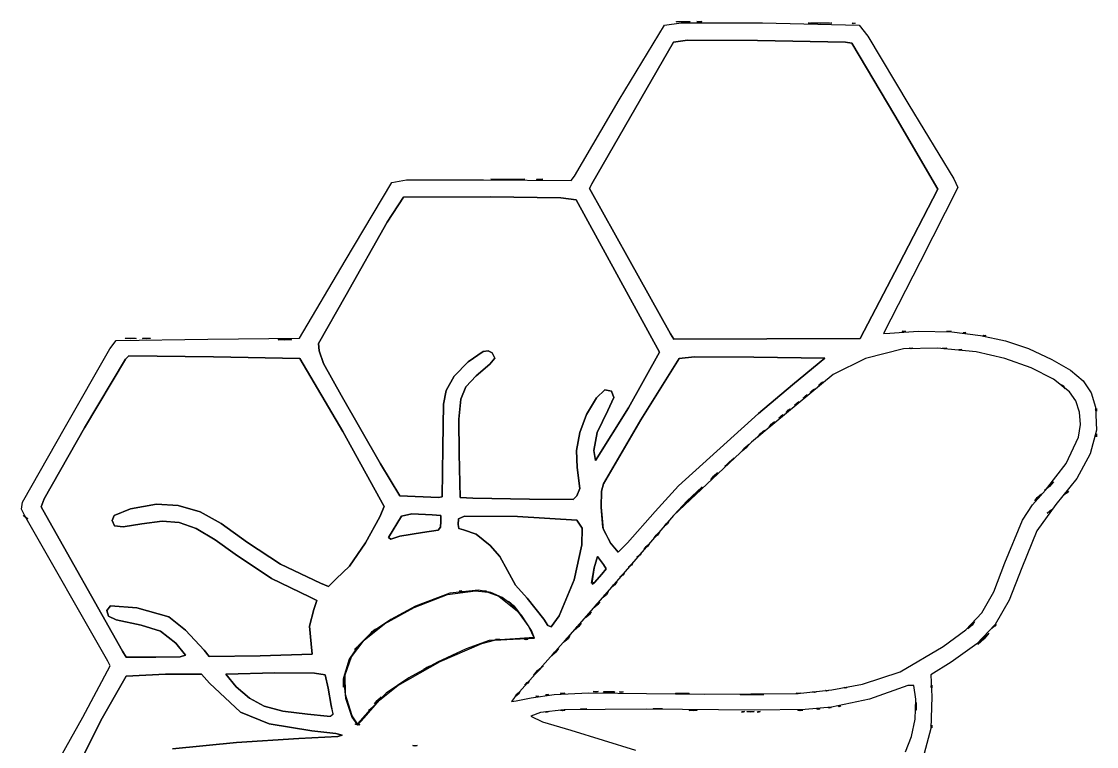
# Model space of a CAD drawing. Extents: x -1 to 144, y 109 to 298.
# Drawn here: x 79.9 to 144.1, y 152.2 to 195.5 of the extents above; entities that cross this region are included whole.
import ezdxf

# ---------------------------------------------------------------- set-up
doc = ezdxf.new("R2010")
doc.units = 0

msp = doc.modelspace()

# ---------------------------------------------------------------- linework, layer by layer
at = {"layer": 'Layer_1'}
for p, q in [((115.606414, 190.825954), (118.319361, 195.295198)), ((118.319361, 195.295198), (119.30791, 195.431464)), ((119.001664, 195.488899), (119.06374, 195.511537)), ((119.421499, 195.479207), (119.001664, 195.488899)), ((119.06374, 195.511537), (119.826759, 195.511067)), ((119.30791, 195.431464), (124.169154, 195.425278)), ((119.855287, 195.488372), (119.421499, 195.479207)), ((119.826759, 195.511067), (119.855287, 195.488372)), ((120.248099, 195.506779), (120.544828, 195.506779)), ((120.396458, 195.468009), (120.248099, 195.506779)), ((120.544828, 195.506779), (120.396458, 195.468009)), ((124.169154, 195.425278), (129.937066, 195.284248)), ((126.898574, 195.415753), (127.03046, 195.427247)), ((126.962509, 195.406319), (126.898574, 195.415753)), ((127.602729, 195.397587), (126.962509, 195.406319)), ((127.03046, 195.427247), (128.174989, 195.427247)), ((128.242937, 195.406301), (127.602729, 195.397587)), ((128.174989, 195.427247), (128.306876, 195.415732)), ((128.306876, 195.415732), (128.242937, 195.406301)), ((129.536757, 195.422247), (129.699257, 195.415247)), ((129.536787, 195.421947), (129.536757, 195.422247)), ((129.587987, 195.370747), (129.536787, 195.421947)), ((129.699257, 195.415247), (129.587987, 195.370747)), ((129.937066, 195.284248), (130.452198, 194.625611)), ((130.452198, 194.625611), (132.901833, 190.531484)), ((113.970874, 185.8097), (118.85051, 194.285209)), ((118.85051, 194.284879), (113.970874, 185.80937)), ((118.85051, 194.285209), (119.677699, 194.405547)), ((119.677699, 194.405217), (118.85051, 194.284879)), ((119.677699, 194.405547), (123.866354, 194.379109)), ((123.866354, 194.378779), (119.677699, 194.405217)), ((123.866354, 194.379109), (129.123757, 194.270609)), ((129.123757, 194.270279), (123.866354, 194.378779)), ((129.123757, 194.270609), (129.500257, 194.21871)), ((129.500257, 194.218379), (129.123757, 194.270279)), ((129.500257, 194.21871), (132.069844, 189.902565)), ((132.069844, 189.902235), (129.500257, 194.218379)), ((112.941969, 186.270099), (115.606414, 190.825954)), ((132.901833, 190.531484), (135.586039, 186.11074)), ((132.069844, 189.902565), (134.63565, 185.49436)), ((134.63565, 185.49403), (132.069844, 189.902235)), ((112.736132, 186.02023), (112.941969, 186.270099)), ((99.244182, 181.213156), (102.033801, 185.9066)), ((102.033801, 185.9066), (102.915693, 186.054134)), ((102.915693, 186.054134), (107.501876, 186.05043)), ((107.501876, 186.05043), (112.736132, 186.02023)), ((107.934108, 186.091089), (108.124614, 186.10183)), ((108.026455, 186.08228), (107.934108, 186.091089)), ((108.951215, 186.07413), (108.026455, 186.08228)), ((108.124614, 186.10183), (109.777816, 186.10183)), ((109.875974, 186.08228), (108.951215, 186.07413)), ((109.777816, 186.10183), (109.968321, 186.091089)), ((109.968321, 186.091089), (109.875974, 186.08228)), ((110.675578, 186.0709), (110.711379, 186.09746)), ((110.858755, 186.05886), (110.675578, 186.0709)), ((110.711379, 186.09776), (111.050498, 186.09576)), ((110.711379, 186.09746), (110.711379, 186.09776)), ((111.050498, 186.09576), (110.858755, 186.05886)), ((113.841459, 185.53882), (113.970874, 185.8097)), ((113.970874, 185.80937), (113.841459, 185.53849)), ((116.159434, 181.358776), (113.841459, 185.53882)), ((113.841459, 185.53849), (116.159434, 181.358446)), ((135.822509, 185.60206), (133.584942, 181.163336)), ((135.586039, 186.11074), (135.822509, 185.60206)), ((101.751589, 183.525333), (102.719042, 185.020161)), ((102.719053, 185.020141), (101.751599, 183.525313)), ((102.719042, 185.020161), (107.911281, 185.040261)), ((107.911291, 185.040241), (102.719053, 185.020141)), ((107.911281, 185.040261), (112.115131, 184.980169)), ((112.115141, 184.980141), (107.911291, 185.040241)), ((112.115131, 184.980169), (113.048526, 184.859521)), ((113.048536, 184.859501), (112.115141, 184.980141)), ((134.63565, 185.49436), (132.312423, 180.993756)), ((132.312423, 180.993426), (134.63565, 185.49403)), ((113.048526, 184.859521), (118.022621, 175.772853)), ((118.022631, 175.772833), (113.048536, 184.859501)), ((99.305021, 179.190548), (101.751589, 183.525333)), ((101.751599, 183.525313), (99.305031, 179.190528)), ((96.524912, 176.600582), (99.244182, 181.213156)), ((118.67537, 176.860201), (116.159434, 181.358776)), ((116.159434, 181.358446), (118.67537, 176.859871)), ((133.584942, 181.163336), (131.382684, 176.871821)), ((132.312423, 180.993756), (129.992986, 176.585222)), ((129.992986, 176.584942), (132.312423, 180.993426)), ((97.654744, 176.285502), (99.305021, 179.190548)), ((99.305031, 179.190528), (97.654754, 176.285482)), ((85.565877, 176.465482), (91.051303, 176.533382)), ((86.103485, 176.580169), (86.122417, 176.604062)), ((86.442231, 176.570662), (86.103485, 176.580169)), ((86.122417, 176.604072), (86.715874, 176.604762)), ((86.767415, 176.580999), (86.442231, 176.570662)), ((86.715874, 176.604762), (86.767415, 176.580999)), ((87.144257, 176.578149), (87.185218, 176.603522)), ((87.374807, 176.566922), (87.144257, 176.578149)), ((87.185218, 176.603522), (87.185218, 176.603322)), ((87.185218, 176.603322), (87.609117, 176.602322)), ((87.618481, 176.576822), (87.374807, 176.566922)), ((87.609117, 176.602322), (87.618481, 176.576822)), ((91.051303, 176.533382), (96.524912, 176.600582)), ((95.237717, 176.497297), (95.280505, 176.520172)), ((95.280505, 176.520172), (96.001131, 176.520172)), ((96.001131, 176.520172), (96.043918, 176.497297)), ((118.87332, 176.541622), (118.67537, 176.860201)), ((118.67537, 176.859871), (118.87332, 176.541342)), ((124.433153, 176.563422), (118.87332, 176.541622)), ((118.87332, 176.541342), (124.433153, 176.563142)), ((129.992986, 176.585222), (124.433153, 176.563422)), ((124.433153, 176.563142), (129.992986, 176.584942)), ((131.382684, 176.871821), (131.776294, 176.891721)), ((131.776294, 176.891721), (133.465344, 177.024255)), ((132.498753, 177.022961), (132.710693, 177.022961)), ((132.604723, 176.980161), (132.498753, 177.022961)), ((132.710693, 177.022961), (132.604723, 176.980161)), ((133.465344, 177.024255), (135.471299, 176.974921)), ((135.275279, 176.983861), (135.17092, 177.026061)), ((135.17092, 177.026061), (135.17092, 177.025961)), ((135.17092, 177.025961), (135.425259, 177.022961)), ((135.425259, 177.022961), (135.275279, 176.983861)), ((135.471299, 176.974921), (137.190379, 176.765483)), ((136.149568, 176.939961), (136.312068, 176.932961)), ((136.149588, 176.939661), (136.149568, 176.939961)), ((136.200788, 176.888461), (136.149588, 176.939661)), ((136.312068, 176.932961), (136.200788, 176.888461)), ((137.190379, 176.765483), (138.670607, 176.446919)), ((137.336487, 176.770401), (137.498977, 176.763402)), ((137.336507, 176.770102), (137.336487, 176.770401)), ((137.387707, 176.718902), (137.336507, 176.770102)), ((137.498977, 176.763402), (137.387707, 176.718902)), ((82.543475, 171.328908), (85.188609, 175.969782)), ((85.188609, 175.969782), (85.565877, 176.465482)), ((95.640818, 176.487772), (95.237717, 176.497297)), ((96.043918, 176.497297), (95.640818, 176.487772)), ((97.692304, 175.841753), (97.654744, 176.285502)), ((97.654754, 176.285482), (97.692314, 175.841733)), ((132.580913, 175.956713), (130.32338, 175.388084)), ((134.594167, 176.005116), (132.580913, 175.956713)), ((132.922643, 176.005173), (133.134592, 176.005173)), ((133.028622, 175.962373), (132.922643, 176.005173)), ((133.134592, 176.005173), (133.028622, 175.962373)), ((136.928487, 175.778833), (134.594167, 176.005116)), ((135.02094, 175.966072), (134.91658, 176.008272)), ((134.91658, 176.008272), (134.91658, 176.008172)), ((134.91658, 176.008172), (135.17092, 176.005173)), ((135.17092, 176.005173), (135.02094, 175.966072)), ((135.895229, 175.922173), (136.057729, 175.915173)), ((135.895249, 175.921873), (135.895229, 175.922173)), ((135.946449, 175.870673), (135.895249, 175.921873)), ((136.057729, 175.915173), (135.946449, 175.870673)), ((138.670607, 176.446919), (140.045807, 175.982537)), ((140.045807, 175.982537), (141.449802, 175.335643)), ((83.690074, 171.243758), (86.130751, 175.346773)), ((86.130753, 175.346763), (83.690075, 171.243749)), ((86.130751, 175.346773), (86.332139, 175.549913)), ((86.33214, 175.549903), (86.130753, 175.346763)), ((86.332139, 175.549913), (91.380148, 175.487813)), ((91.380149, 175.487803), (86.33214, 175.549903)), ((91.380148, 175.487813), (96.5349, 175.384743)), ((96.534901, 175.384733), (91.380149, 175.487803)), ((96.5349, 175.384743), (99.110958, 171.018614)), ((99.110958, 171.0186), (96.534901, 175.384733)), ((97.944955, 175.092236), (97.692304, 175.841753)), ((97.692314, 175.841733), (97.944965, 175.092216)), ((107.476847, 175.805205), (106.591428, 175.188133)), ((106.591438, 175.188114), (107.476857, 175.805185)), ((107.780908, 175.85143), (107.476847, 175.805205)), ((107.476857, 175.805185), (107.780918, 175.85141)), ((108.022025, 175.734033), (107.780908, 175.85143)), ((107.780918, 175.85141), (108.022035, 175.734013)), ((107.875772, 175.041284), (108.172399, 175.403329)), ((108.172409, 175.403309), (107.875782, 175.041264)), ((108.172399, 175.403329), (108.022025, 175.734033)), ((108.022035, 175.734013), (108.172409, 175.403309)), ((118.022621, 175.772853), (116.159665, 172.445851)), ((116.159675, 172.445831), (118.022631, 175.772833)), ((116.897973, 171.718528), (119.19818, 175.377783)), ((119.19818, 175.377773), (116.897973, 171.718518)), ((119.19818, 175.377783), (120.097832, 175.479797)), ((120.097832, 175.479761), (119.19818, 175.377773)), ((120.097832, 175.479797), (123.656764, 175.461983)), ((123.656764, 175.461973), (120.097832, 175.479761)), ((123.656764, 175.461983), (127.891119, 175.413783)), ((127.891119, 175.413773), (123.656764, 175.461973)), ((127.891119, 175.413783), (127.556169, 175.122204)), ((127.556169, 175.122193), (127.891119, 175.413773)), ((130.32338, 175.388084), (128.388248, 174.432584)), ((138.626922, 175.393005), (136.928487, 175.778833)), ((140.204277, 174.831249), (138.626922, 175.393005)), ((141.449802, 175.335643), (142.553388, 174.694512)), ((99.005877, 173.193736), (97.944955, 175.092236)), ((97.944965, 175.092216), (99.005887, 173.193716)), ((106.591428, 175.188133), (105.760478, 174.338783)), ((105.760488, 174.338763), (106.591438, 175.188114)), ((107.06778, 174.344065), (107.875772, 175.041284)), ((107.875782, 175.041264), (107.06779, 174.344045)), ((127.556169, 175.122204), (125.961331, 173.809535)), ((125.961331, 173.809525), (127.556169, 175.122193)), ((141.536216, 174.146823), (140.204277, 174.831249)), ((142.553388, 174.694512), (143.308512, 174.054922)), ((105.760478, 174.338783), (105.281085, 173.480066)), ((105.281095, 173.480046), (105.760488, 174.338763)), ((106.460362, 173.697325), (107.06778, 174.344065)), ((107.06779, 174.344045), (106.460371, 173.697305)), ((128.388248, 174.432584), (123.514912, 170.381187)), ((127.666309, 173.925145), (127.772287, 173.999111)), ((127.772287, 173.999111), (127.698309, 173.893145)), ((142.4984, 173.392986), (141.536216, 174.146823)), ((143.308512, 174.054922), (143.78416, 173.341004)), ((105.281085, 173.480066), (105.117762, 172.668243)), ((105.117772, 172.668223), (105.281095, 173.480046)), ((106.143219, 172.958353), (106.460362, 173.697325)), ((106.460371, 173.697305), (106.143227, 172.958333)), ((114.748243, 173.520437), (114.262426, 173.046706)), ((114.262436, 173.046686), (114.748253, 173.520417)), ((115.143535, 173.444966), (114.748243, 173.520437)), ((114.748253, 173.520417), (115.143545, 173.444946)), ((115.285654, 173.060354), (115.143535, 173.444966)), ((115.143545, 173.444946), (115.285664, 173.060334)), ((125.961331, 173.809535), (123.916274, 172.100887)), ((123.916274, 172.100877), (125.961331, 173.809525)), ((127.18963, 173.469246), (127.00926, 173.352896)), ((127.00927, 173.352886), (127.15763, 173.501246)), ((127.15763, 173.501246), (127.263607, 173.575216)), ((127.263607, 173.575216), (127.18963, 173.469246)), ((127.698309, 173.893145), (127.517939, 173.776785)), ((127.517949, 173.776775), (127.666309, 173.925145)), ((142.089221, 173.723575), (142.015259, 173.829549)), ((142.015259, 173.829549), (142.121221, 173.755575)), ((142.237581, 173.575205), (142.089211, 173.723565)), ((142.121221, 173.755575), (142.237581, 173.575205)), ((142.86529, 172.852581), (142.4984, 173.392986)), ((143.78416, 173.341004), (144.049318, 172.476887)), ((101.358373, 169.104511), (99.005877, 173.193736)), ((99.005887, 173.193716), (101.358383, 169.104491)), ((105.117762, 172.668243), (105.068168, 170.07842)), ((105.068178, 170.0784), (105.117772, 172.668223)), ((106.034958, 171.755658), (106.143219, 172.958353)), ((106.143227, 172.958333), (106.034967, 171.755638)), ((114.262426, 173.046706), (113.656962, 172.041022)), ((113.656972, 172.041002), (114.262436, 173.046686)), ((114.921515, 172.283087), (115.285654, 173.060354)), ((115.285664, 173.060334), (114.921525, 172.283067)), ((126.257061, 172.706227), (126.076681, 172.589877)), ((126.076691, 172.589867), (126.225061, 172.738227)), ((126.225061, 172.738227), (126.331031, 172.812196)), ((126.331031, 172.812196), (126.257061, 172.706227)), ((126.58537, 173.013766), (126.73374, 173.162126)), ((126.76574, 173.130126), (126.58537, 173.013776)), ((126.73374, 173.162126), (126.83971, 173.236096)), ((126.83971, 173.236096), (126.76574, 173.130126)), ((143.08404, 172.184873), (142.86529, 172.852581)), ((113.656962, 172.041022), (113.253121, 170.975752)), ((113.253131, 170.975733), (113.656972, 172.041002)), ((116.159665, 172.445851), (114.193276, 169.293861)), ((114.193286, 169.293841), (116.159675, 172.445831)), ((114.297471, 170.97651), (114.921515, 172.283087)), ((114.921525, 172.283067), (114.29748, 170.97649)), ((123.916274, 172.100887), (119.15276, 167.777513)), ((119.15276, 167.777503), (123.916274, 172.100877)), ((125.292482, 171.975218), (125.398456, 172.04918)), ((125.398456, 172.04918), (125.324482, 171.943218)), ((125.748381, 172.282327), (125.568002, 172.165967)), ((125.568012, 172.165967), (125.716382, 172.314327)), ((125.716382, 172.314327), (125.822351, 172.388297)), ((125.822351, 172.388297), (125.748381, 172.282327)), ((143.14352, 171.446135), (143.08404, 172.184873)), ((144.049318, 172.476887), (144.1034, 171.098317)), ((144.056359, 172.352957), (144.056659, 172.352977)), ((144.100858, 172.241677), (144.056359, 172.352957)), ((144.056659, 172.352977), (144.107859, 172.404177)), ((144.107859, 172.404177), (144.100858, 172.241677)), ((106.054188, 169.71775), (106.034958, 171.755658)), ((106.034967, 171.755638), (106.054199, 169.71773)), ((114.665366, 167.894993), (116.897973, 171.718528)), ((116.897973, 171.718518), (114.665366, 167.894983)), ((124.762613, 171.455718), (124.566773, 171.286158)), ((124.566773, 171.286158), (124.677833, 171.455718)), ((124.677833, 171.455718), (124.873673, 171.625278)), ((124.873673, 171.625278), (124.762613, 171.455718)), ((125.324482, 171.943218), (125.144112, 171.826858)), ((125.144122, 171.826848), (125.292482, 171.975218)), ((143.0326, 170.692639), (143.14352, 171.446135)), ((79.98233, 166.808174), (82.543475, 171.328908)), ((81.278912, 166.997944), (83.690074, 171.243758)), ((83.690075, 171.243749), (81.278913, 166.997934)), ((99.110958, 171.018614), (101.57539, 166.542324)), ((101.575391, 166.542314), (99.110958, 171.0186)), ((113.253121, 170.975752), (113.06498, 169.901774)), ((113.06499, 169.901754), (113.253131, 170.975733)), ((114.092399, 169.88732), (114.297471, 170.97651)), ((114.29748, 170.97649), (114.092409, 169.8873)), ((124.126764, 170.904639), (123.885254, 170.692689)), ((123.885254, 170.692689), (124.041984, 170.904639)), ((124.041984, 170.904639), (124.283493, 171.116579)), ((124.283493, 171.116579), (124.126764, 170.904639)), ((144.1034, 171.098317), (143.735924, 169.692342)), ((144.056359, 170.826919), (144.056659, 170.826939)), ((144.100858, 170.715649), (144.056359, 170.826919)), ((144.056659, 170.826939), (144.107859, 170.878139)), ((144.107859, 170.878139), (144.100858, 170.715649)), ((123.514912, 170.381187), (118.85426, 166.003915)), ((123.109405, 170.05684), (123.350915, 170.26879)), ((123.350915, 170.26879), (123.194185, 170.05684)), ((142.305436, 169.116031), (143.0326, 170.692639)), ((105.068168, 170.07842), (105.041338, 167.132694)), ((105.041348, 167.132674), (105.068178, 170.0784)), ((106.111098, 167.089584), (106.054188, 169.71775)), ((106.054199, 169.71773), (106.111108, 167.089564)), ((113.06498, 169.901774), (113.106618, 168.869961)), ((113.106628, 168.869941), (113.06499, 169.901754)), ((114.193276, 169.293861), (114.092399, 169.88732)), ((114.092409, 169.8873), (114.193286, 169.293841)), ((122.198026, 169.214371), (122.473566, 169.463381)), ((122.473566, 169.463381), (122.224556, 169.187851)), ((123.194185, 170.05684), (122.952685, 169.84489)), ((122.952685, 169.84489), (123.109405, 170.05684)), ((143.735924, 169.692342), (142.934566, 168.228708)), ((102.500637, 167.178904), (101.358373, 169.104511)), ((101.358383, 169.104491), (102.500647, 167.178883)), ((113.106618, 168.869961), (113.260969, 167.62486)), ((113.260979, 167.62484), (113.106628, 168.869941)), ((121.922496, 168.938841), (122.198026, 169.214371)), ((122.224556, 169.187851), (121.922496, 168.938841)), ((141.064102, 167.528023), (142.305436, 169.116031)), ((121.329037, 168.361242), (121.087528, 168.149292)), ((121.087528, 168.149292), (121.244257, 168.361242)), ((121.244257, 168.361242), (121.485767, 168.573192)), ((121.485767, 168.573192), (121.329037, 168.361242)), ((142.934566, 168.228708), (141.687002, 166.677164)), ((113.260969, 167.62486), (113.076859, 167.180503)), ((113.076868, 167.180484), (113.260979, 167.62484)), ((114.665366, 167.894983), (114.541444, 167.454816)), ((114.541448, 167.454826), (114.665366, 167.894993)), ((119.15276, 167.777513), (117.749212, 166.242385)), ((117.749212, 166.242375), (119.15276, 167.777503)), ((119.675829, 166.877634), (120.562838, 167.725433)), ((120.562838, 167.725433), (119.760609, 166.877634)), ((140.997902, 167.497593), (141.273432, 167.773123)), ((141.299962, 167.746593), (140.997902, 167.497593)), ((141.273432, 167.773123), (141.548972, 168.022132)), ((141.548972, 168.022132), (141.299962, 167.746593)), ((81.102993, 166.5282), (81.278912, 166.997944)), ((81.278913, 166.997934), (81.102994, 166.52819)), ((104.822915, 167.077894), (102.500637, 167.178904)), ((102.500647, 167.178883), (104.822925, 167.077874)), ((105.041338, 167.132694), (104.822915, 167.077894)), ((104.822925, 167.077874), (105.041348, 167.132674)), ((106.874114, 167.041984), (106.111098, 167.089584)), ((106.111108, 167.089564), (106.874124, 167.041964)), ((110.247947, 166.978424), (106.874104, 167.042024)), ((106.874124, 167.041964), (110.247967, 166.978364)), ((112.858774, 166.962424), (110.247947, 166.978424)), ((110.247967, 166.978364), (112.858794, 166.962364)), ((113.076859, 167.180503), (112.858774, 166.962424)), ((112.858794, 166.962364), (113.076868, 167.180484)), ((114.532626, 166.509894), (114.541448, 167.454826)), ((114.541444, 167.454816), (114.532626, 166.509885)), ((140.285694, 166.643467), (141.064102, 167.528023)), ((140.658783, 167.089584), (140.417283, 166.877634)), ((140.417283, 166.877634), (140.574003, 167.089584)), ((140.574003, 167.089584), (140.815513, 167.301534)), ((140.815513, 167.301534), (140.658783, 167.089584)), ((142.365181, 167.365093), (142.184811, 167.248743)), ((142.184821, 167.248733), (142.333181, 167.397093)), ((142.333181, 167.397093), (142.439158, 167.471063)), ((142.439158, 167.471063), (142.365181, 167.365093)), ((79.919317, 166.380213), (79.98233, 166.808174)), ((80.123732, 165.987795), (79.919317, 166.380213)), ((81.197934, 166.343395), (81.102993, 166.5282)), ((81.102994, 166.52819), (81.197935, 166.343385)), ((85.95174, 157.912175), (81.197934, 166.343395)), ((81.197935, 166.343385), (85.951741, 157.912165)), ((86.430967, 166.406722), (85.444108, 166.014075)), ((85.444109, 166.014065), (86.430969, 166.406727)), ((87.971472, 166.680374), (86.430967, 166.406722)), ((86.430969, 166.406727), (87.971473, 166.680364)), ((89.267497, 166.603789), (87.971472, 166.680374)), ((87.971473, 166.680364), (89.267498, 166.603791)), ((90.58088, 166.237495), (89.267497, 166.603789)), ((89.267498, 166.603791), (90.580881, 166.237485)), ((101.57539, 166.542324), (101.310537, 165.927585)), ((101.310538, 165.927575), (101.575391, 166.542314)), ((114.628176, 165.303535), (114.532626, 166.509894)), ((114.532626, 166.509885), (114.641016, 165.195806)), ((119.760609, 166.877634), (118.87361, 166.029835)), ((118.87361, 166.029835), (119.675829, 166.877634)), ((139.681392, 165.730539), (140.285694, 166.643467)), ((141.687002, 166.677164), (140.540808, 165.096311)), ((141.347822, 166.262995), (141.167452, 166.146635)), ((141.167462, 166.146625), (141.315822, 166.294995)), ((141.315822, 166.294995), (141.421799, 166.368957)), ((141.421799, 166.368957), (141.347822, 166.262995)), ((80.115337, 165.923865), (80.041372, 166.029835)), ((80.041372, 166.029835), (80.147347, 165.955865)), ((80.295711, 165.807495), (80.115338, 165.923855)), ((85.07887, 157.313316), (80.123732, 165.987795)), ((80.147347, 165.955865), (80.295711, 165.807495)), ((85.444108, 166.014075), (85.342532, 165.707249)), ((85.342532, 165.707249), (85.477748, 165.397266)), ((85.342535, 165.707239), (85.444109, 166.014065)), ((85.477749, 165.397256), (85.342535, 165.707239)), ((87.11278, 165.515116), (88.309924, 165.681746)), ((88.309925, 165.681736), (87.112781, 165.515106)), ((88.309924, 165.681746), (89.334801, 165.601212)), ((89.334802, 165.601202), (88.309925, 165.681736)), ((91.832528, 165.527983), (90.58088, 166.237495)), ((90.580881, 166.237485), (91.832529, 165.527973)), ((101.310537, 165.927585), (100.45152, 164.376627)), ((100.451521, 164.376617), (101.310538, 165.927575)), ((102.604913, 165.966275), (101.829729, 164.699567)), ((101.829729, 164.699547), (102.604913, 165.966255)), ((103.231643, 166.111902), (102.604913, 165.966275)), ((102.604913, 165.966255), (103.231643, 166.111886)), ((104.44546, 166.060175), (103.231643, 166.111902)), ((103.231643, 166.111886), (104.44546, 166.060155)), ((104.966574, 166.005675), (104.44546, 166.060175)), ((104.44546, 166.060155), (104.966574, 166.005655)), ((104.936896, 165.318534), (104.966574, 165.652445)), ((104.966574, 165.652426), (104.936896, 165.318514)), ((104.966574, 165.652445), (104.966574, 166.005675)), ((104.966574, 166.005655), (104.966574, 165.652426)), ((105.983928, 165.473756), (106.015757, 165.811376)), ((106.015757, 165.811336), (105.983928, 165.473716)), ((106.015757, 165.811376), (106.365559, 165.968606)), ((106.365559, 165.968566), (106.015757, 165.811336)), ((106.365559, 165.968606), (109.544985, 165.942935)), ((109.544985, 165.942895), (106.365559, 165.968566)), ((109.544985, 165.942935), (113.071215, 165.735565)), ((113.071215, 165.735525), (109.544985, 165.942895)), ((113.071215, 165.735565), (113.387189, 165.25904)), ((113.387191, 165.259), (113.071215, 165.735525)), ((118.85426, 166.003915), (115.845254, 162.52795)), ((117.749212, 166.242385), (116.096004, 164.371047)), ((116.096004, 164.371037), (117.749212, 166.242375)), ((118.404141, 165.521156), (118.599981, 165.690715)), ((118.599981, 165.690715), (118.488921, 165.521156)), ((138.639885, 163.182869), (139.681392, 165.730539)), ((85.477748, 165.397266), (85.983805, 165.336821)), ((85.983806, 165.336807), (85.477749, 165.397256)), ((85.983805, 165.336821), (87.11278, 165.515116)), ((87.112781, 165.515106), (85.983806, 165.336807)), ((89.334801, 165.601212), (90.342128, 165.239872)), ((90.342129, 165.239862), (89.334802, 165.601202)), ((90.342128, 165.239872), (91.48662, 164.564087)), ((91.486621, 164.564077), (90.342129, 165.239862)), ((93.416098, 164.389637), (91.832528, 165.527983)), ((91.832529, 165.527973), (93.416099, 164.389627)), ((102.507965, 164.767217), (103.864439, 164.988546)), ((103.864439, 164.988526), (102.507965, 164.767197)), ((103.864439, 164.988546), (104.79559, 165.128069)), ((104.79559, 165.128049), (103.864439, 164.988526)), ((104.79559, 165.128069), (104.936896, 165.318534)), ((104.936896, 165.318514), (104.79559, 165.128049)), ((106.034314, 165.23913), (105.983928, 165.473756)), ((105.983928, 165.473716), (106.034315, 165.23909)), ((106.311033, 165.160526), (106.034314, 165.23913)), ((106.034315, 165.23909), (106.311033, 165.160486)), ((107.07147, 164.894564), (106.311033, 165.160526)), ((106.311033, 165.160486), (107.07147, 164.894509)), ((113.387189, 165.25904), (113.373508, 164.267497)), ((113.373508, 164.267457), (113.387191, 165.259)), ((115.069715, 164.397827), (114.628176, 165.303535)), ((114.641016, 165.195806), (115.112209, 164.333888)), ((117.810682, 164.842926), (118.006521, 165.012486)), ((118.006521, 165.012486), (117.895461, 164.842926)), ((118.488921, 165.521156), (118.293081, 165.351596)), ((118.293081, 165.351596), (118.404141, 165.521156)), ((140.540808, 165.096311), (139.639984, 162.887439)), ((91.48662, 164.564087), (92.675964, 163.697368)), ((92.675965, 163.697358), (91.486621, 164.564077)), ((95.380605, 163.097012), (93.416098, 164.389637)), ((93.416099, 164.389627), (95.380606, 163.097002)), ((100.45152, 164.376627), (99.508264, 162.983239)), ((99.508265, 162.983229), (100.451521, 164.376617)), ((101.829729, 164.699567), (101.965849, 164.598195)), ((101.965849, 164.598141), (101.829729, 164.699497)), ((101.965849, 164.598195), (102.507965, 164.767267)), ((102.507965, 164.767197), (101.965849, 164.598141)), ((107.902248, 164.210447), (107.07147, 164.894564)), ((107.07147, 164.894509), (107.902248, 164.210407)), ((115.552554, 163.829438), (115.069715, 164.397827)), ((115.112209, 164.333888), (115.552554, 163.829428)), ((116.096004, 164.371047), (115.552554, 163.829438)), ((115.552554, 163.829428), (116.096004, 164.371037)), ((117.217222, 164.164687), (117.413062, 164.334247)), ((117.413062, 164.334247), (117.302002, 164.164687)), ((117.895461, 164.842926), (117.699622, 164.673367)), ((117.699622, 164.673367), (117.810682, 164.842926)), ((92.675964, 163.697368), (94.84458, 162.25103)), ((94.844581, 162.25102), (92.675965, 163.697358)), ((108.473096, 163.555884), (107.902248, 164.210447)), ((107.902248, 164.210407), (108.473096, 163.555844)), ((113.373508, 164.267497), (112.914204, 162.169519)), ((112.914204, 162.169479), (113.373508, 164.267457)), ((116.814523, 163.666818), (116.920496, 163.740788)), ((116.920496, 163.740788), (116.846523, 163.634818)), ((117.302002, 164.164687), (117.106162, 163.995128)), ((117.106162, 163.995128), (117.217222, 164.164687)), ((97.773405, 161.96893), (95.380605, 163.097012)), ((95.380606, 163.097002), (97.773406, 161.96892)), ((108.935937, 162.722259), (108.473096, 163.555884)), ((108.473096, 163.555844), (108.935937, 162.722219)), ((114.107214, 162.879189), (114.308001, 163.559844)), ((114.308001, 163.559834), (114.107214, 162.879179)), ((114.308001, 163.559844), (114.674835, 163.091809)), ((114.674835, 163.091799), (114.308001, 163.559834)), ((114.674835, 163.091809), (114.828035, 162.824349)), ((114.828035, 162.824339), (114.674835, 163.091799)), ((116.337843, 163.041369), (116.157474, 162.925009)), ((116.157484, 162.924999), (116.305843, 163.073369)), ((116.305843, 163.073369), (116.411821, 163.147331)), ((116.411821, 163.147331), (116.337843, 163.041369)), ((116.846523, 163.634818), (116.666153, 163.518458)), ((116.666163, 163.518458), (116.814523, 163.666818)), ((137.985473, 161.453426), (138.639885, 163.182869)), ((99.508264, 162.983239), (98.705981, 162.23486)), ((98.705982, 162.23485), (99.508265, 162.983229)), ((109.422581, 161.854854), (108.935937, 162.722259)), ((108.935937, 162.722219), (109.422581, 161.854814)), ((115.845254, 162.52795), (112.262223, 158.417975)), ((113.957487, 161.96847), (114.107214, 162.879189)), ((114.107214, 162.879179), (113.96547, 161.976704)), ((114.569526, 162.498359), (114.123649, 162.003368)), ((114.132114, 162.01085), (114.569526, 162.49835)), ((114.828035, 162.824349), (114.569526, 162.498359)), ((114.569526, 162.49835), (114.828035, 162.824339)), ((115.829164, 162.447909), (115.648794, 162.33155)), ((115.648804, 162.33154), (115.797164, 162.479909)), ((115.797164, 162.479909), (115.903141, 162.553872)), ((115.903141, 162.553872), (115.829164, 162.447909)), ((139.639984, 162.887439), (138.896842, 160.945554)), ((94.84458, 162.25103), (97.106037, 161.153021)), ((97.106038, 161.153011), (94.844581, 162.25102)), ((98.252789, 161.77773), (97.773405, 161.96893)), ((97.773406, 161.96892), (98.25279, 161.77772)), ((98.705981, 162.23486), (98.252789, 161.77773)), ((98.25279, 161.77772), (98.705982, 162.23485)), ((110.114568, 161.064931), (109.422581, 161.854854)), ((109.422581, 161.854814), (110.114568, 161.064891)), ((112.914204, 162.169519), (112.020854, 160.010513)), ((112.020854, 160.010473), (112.914204, 162.169479)), ((114.123649, 162.003368), (113.957487, 161.96847)), ((113.96547, 161.976704), (114.009128, 161.915597)), ((114.009128, 161.915597), (114.132114, 162.01085)), ((115.352075, 161.87567), (115.156235, 161.706111)), ((115.156235, 161.706111), (115.267295, 161.87567)), ((115.267295, 161.87567), (115.463135, 162.04523)), ((115.463135, 162.04523), (115.352075, 161.87567)), ((97.106037, 161.153021), (97.550564, 160.939481)), ((97.550565, 160.939472), (97.106038, 161.153011)), ((103.370993, 160.520712), (105.361746, 161.298773)), ((105.489628, 161.380311), (103.443079, 160.599352)), ((105.361746, 161.298773), (107.031703, 161.520678)), ((107.206558, 161.551349), (105.489628, 161.380311)), ((106.052812, 161.509681), (106.215306, 161.502681)), ((106.052813, 161.509381), (106.052812, 161.509681)), ((106.104033, 161.458181), (106.052813, 161.509381)), ((106.215306, 161.502681), (106.104033, 161.458181)), ((107.031703, 161.520678), (107.756353, 161.422701)), ((107.951146, 161.407308), (107.206558, 161.551349)), ((107.494066, 161.509681), (107.656559, 161.502681)), ((107.494067, 161.509381), (107.494066, 161.509681)), ((107.545286, 161.458181), (107.494067, 161.509381)), ((107.656559, 161.502681), (107.545286, 161.458181)), ((107.756353, 161.422701), (108.412767, 161.18524)), ((108.625004, 161.109779), (107.951146, 161.407308)), ((108.412767, 161.18524), (109.536841, 160.291272)), ((114.843395, 161.282211), (114.647556, 161.112651)), ((114.647556, 161.112651), (114.758615, 161.282211)), ((114.758615, 161.282211), (114.954455, 161.451771)), ((114.954455, 161.451771), (114.843395, 161.282211)), ((137.261551, 160.1939), (137.985473, 161.453426)), ((85.228239, 160.612142), (85.023186, 160.340563)), ((85.023187, 160.340553), (85.22824, 160.612132)), ((86.812783, 160.491565), (85.228239, 160.612142)), ((85.22824, 160.612132), (86.812784, 160.491554)), ((88.707638, 159.958593), (86.812783, 160.491565)), ((86.812784, 160.491554), (88.707639, 159.958583)), ((97.550564, 160.939481), (97.369746, 160.396022)), ((97.369747, 160.396012), (97.550565, 160.939472)), ((101.589896, 159.539202), (103.370993, 160.520712)), ((103.443079, 160.599352), (101.967783, 159.808171)), ((109.232025, 160.658426), (108.625004, 161.109779)), ((109.285769, 160.582782), (108.993605, 160.900701)), ((108.993605, 160.900701), (109.311528, 160.608532)), ((109.776101, 160.052913), (109.232025, 160.658426)), ((109.603693, 160.264852), (109.285769, 160.582782)), ((109.311528, 160.608532), (109.603693, 160.264852)), ((111.11559, 159.812073), (110.114568, 161.064931)), ((110.114568, 161.064891), (111.11559, 159.812033)), ((114.334716, 160.688752), (114.13888, 160.519192)), ((114.13888, 160.519192), (114.249936, 160.688752)), ((114.249936, 160.688752), (114.445776, 160.858311)), ((114.445776, 160.858311), (114.334716, 160.688752)), ((138.896842, 160.945554), (138.059697, 159.510787)), ((85.023186, 160.340563), (85.114808, 160.006413)), ((85.114809, 160.006403), (85.023187, 160.340553)), ((85.114808, 160.006413), (85.570007, 159.77885)), ((85.570008, 159.77884), (85.114809, 160.006403)), ((89.709585, 159.162225), (88.707638, 159.958593)), ((88.707639, 159.958583), (89.709586, 159.162215)), ((97.369746, 160.396022), (97.106065, 159.393023)), ((97.106066, 159.393013), (97.369747, 160.396012)), ((109.536841, 160.291272), (110.206812, 159.355631)), ((110.37909, 159.153207), (109.776101, 160.052913)), ((112.020854, 160.010513), (111.53887, 159.35635)), ((111.53887, 159.35631), (112.020854, 160.010473)), ((113.826042, 160.095292), (113.630203, 159.925733)), ((113.630203, 159.925733), (113.741262, 160.095292)), ((113.741262, 160.095292), (113.937101, 160.264852)), ((113.937101, 160.264852), (113.826042, 160.095292)), ((136.302998, 159.181299), (137.261551, 160.1939)), ((85.570007, 159.77885), (87.070064, 159.459143)), ((87.070065, 159.459133), (85.570008, 159.77884)), ((87.070064, 159.459143), (88.214589, 159.103184)), ((88.21459, 159.103174), (87.070065, 159.459133)), ((97.106065, 159.393023), (97.208286, 158.349105)), ((97.208287, 158.349095), (97.106066, 159.393013)), ((100.380579, 158.565215), (101.589896, 159.539202)), ((101.967783, 159.808171), (100.847754, 159.039589)), ((100.854763, 159.077914), (101.050602, 159.247474)), ((101.050602, 159.247474), (100.939543, 159.077914)), ((110.206812, 159.355631), (110.51054, 158.724054)), ((111.342012, 159.450324), (111.11559, 159.812073)), ((111.11559, 159.812033), (111.342012, 159.450284)), ((111.53887, 159.35635), (111.342012, 159.450324)), ((111.342012, 159.450284), (111.53887, 159.35631)), ((113.190194, 159.374644), (112.94869, 159.162694)), ((112.94869, 159.162694), (113.105416, 159.374644)), ((113.105416, 159.374644), (113.346921, 159.586583)), ((113.346921, 159.586583), (113.190194, 159.374644)), ((136.674148, 159.459443), (136.432638, 159.247503)), ((136.432638, 159.247503), (136.589368, 159.459443)), ((136.589368, 159.459443), (136.830868, 159.671393)), ((136.830868, 159.671393), (136.674148, 159.459443)), ((138.059697, 159.510787), (136.95881, 158.356368)), ((138.041426, 159.395873), (137.861046, 159.279513)), ((137.861056, 159.279503), (138.009426, 159.427873)), ((138.009426, 159.427873), (138.115396, 159.501839)), ((138.115396, 159.501839), (138.041426, 159.395873)), ((88.214589, 159.103184), (89.134369, 158.380862)), ((89.13437, 158.380852), (88.21459, 159.103174)), ((90.823992, 157.975775), (89.709585, 159.162225)), ((89.709586, 159.162215), (90.823992, 157.975765)), ((99.614356, 157.571598), (100.380579, 158.565215)), ((100.847754, 159.039589), (100.037732, 158.257237)), ((100.939543, 159.077914), (100.743704, 158.908354)), ((100.743704, 158.908354), (100.854763, 159.077914)), ((107.406584, 158.372595), (108.158533, 158.561806)), ((109.391304, 158.652654), (107.84908, 158.537484)), ((108.158533, 158.561806), (109.276828, 158.619024)), ((108.251784, 158.625384), (108.463732, 158.625384)), ((108.357758, 158.582584), (108.251784, 158.625384)), ((108.463732, 158.625384), (108.357758, 158.582584)), ((109.276828, 158.619024), (110.545979, 158.694524)), ((110.51054, 158.724054), (109.391304, 158.652654)), ((109.947375, 158.625384), (110.159324, 158.625384)), ((110.053349, 158.582584), (109.947375, 158.625384)), ((110.159324, 158.625384), (110.053349, 158.582584)), ((110.545979, 158.694524), (110.37909, 159.153207)), ((112.554348, 158.653984), (112.358509, 158.484425)), ((112.358509, 158.484425), (112.469568, 158.653984)), ((112.469568, 158.653984), (112.665407, 158.823544)), ((112.665407, 158.823544), (112.554348, 158.653984)), ((134.94469, 158.192635), (136.302998, 159.181299)), ((137.394767, 158.653984), (137.021237, 158.314865)), ((137.021237, 158.314865), (137.309987, 158.653984)), ((137.309987, 158.653984), (137.683517, 158.993104)), ((137.683517, 158.993104), (137.394767, 158.653984)), ((86.161613, 157.551876), (85.95174, 157.912175)), ((85.951741, 157.912165), (86.161615, 157.551846)), ((89.134369, 158.380862), (89.706245, 157.678325)), ((89.706246, 157.678316), (89.13437, 158.380852)), ((91.127264, 157.594266), (90.823992, 157.975775)), ((90.823992, 157.975765), (91.127265, 157.594256)), ((97.208286, 158.349105), (97.283845, 157.723505)), ((97.283846, 157.723496), (97.208287, 158.349095)), ((100.037732, 158.257237), (99.492457, 157.424746)), ((99.795018, 158.007755), (99.943382, 158.156115)), ((99.975392, 158.124115), (99.795019, 158.007765)), ((99.943382, 158.156115), (100.049357, 158.230085)), ((100.049357, 158.230085), (99.975392, 158.124115)), ((106.472071, 158.053497), (104.755796, 157.252542)), ((104.914347, 157.292722), (107.406584, 158.372595)), ((107.84908, 158.537484), (106.472071, 158.053497)), ((112.262223, 158.417975), (109.358457, 155.143239)), ((111.748941, 157.848575), (111.990447, 158.060525)), ((111.990447, 158.060525), (111.833721, 157.848575)), ((132.376226, 156.682194), (134.94469, 158.192635)), ((136.95881, 158.356368), (135.424439, 157.255526)), ((85.223243, 157.032026), (85.07887, 157.313316)), ((87.933929, 157.551876), (86.161613, 157.551876)), ((86.161615, 157.551846), (87.933931, 157.551846)), ((89.387979, 157.574582), (87.933929, 157.551876)), ((87.933931, 157.551846), (89.387981, 157.574552)), ((89.706245, 157.678325), (89.387979, 157.574582)), ((89.387981, 157.574552), (89.706247, 157.678296)), ((94.168252, 157.623465), (91.127264, 157.594266)), ((91.127265, 157.594256), (94.168253, 157.623456)), ((97.283845, 157.723505), (94.168252, 157.623465)), ((94.168253, 157.623456), (97.283846, 157.723496)), ((99.492457, 157.424746), (99.146867, 156.307476)), ((99.240267, 156.499033), (99.614356, 157.571598)), ((102.380796, 155.867828), (104.914347, 157.292722)), ((111.833721, 157.848575), (111.592215, 157.636626)), ((111.592215, 157.636626), (111.748941, 157.848575)), ((83.586078, 153.97214), (85.223243, 157.032026)), ((104.755796, 157.252542), (103.048607, 156.311842)), ((103.949218, 156.825267), (104.118778, 156.958396)), ((104.118778, 156.873657), (103.949218, 156.825357)), ((104.118778, 156.958396), (104.288337, 157.006796)), ((104.288337, 157.006796), (104.118778, 156.873657)), ((110.816366, 156.746467), (110.486376, 156.449747)), ((110.486376, 156.449747), (110.731586, 156.746467)), ((110.731586, 156.746467), (111.061577, 157.043196)), ((111.061577, 157.043196), (110.816366, 156.746467)), ((130.137926, 155.947118), (132.376226, 156.682194)), ((135.424439, 157.255526), (134.224681, 156.492517)), ((84.733578, 153.906892), (86.174962, 156.409967)), ((86.174962, 156.409957), (84.733578, 153.906882)), ((86.174962, 156.409967), (88.509506, 156.534527)), ((88.509506, 156.534517), (86.174962, 156.409957)), ((88.509506, 156.534527), (90.66622, 156.534527)), ((90.66622, 156.534517), (88.509506, 156.534517)), ((90.66622, 156.534527), (91.137904, 156.004648)), ((91.137904, 156.004638), (90.66622, 156.534517)), ((91.137904, 156.004648), (92.987817, 154.26527)), ((92.987817, 154.26526), (91.137904, 156.004638)), ((92.123362, 156.535997), (95.046308, 156.619297)), ((95.046308, 156.619287), (92.123362, 156.535987)), ((92.73301, 155.785648), (92.123362, 156.535997)), ((92.123362, 156.535987), (92.73301, 155.785638)), ((95.046308, 156.619297), (97.414904, 156.596251)), ((97.414904, 156.596237), (95.046308, 156.619287)), ((97.414904, 156.596251), (98.043625, 156.493427)), ((98.043625, 156.493417), (97.414904, 156.596237)), ((98.043625, 156.493427), (98.23046, 155.709218)), ((98.23046, 155.709208), (98.043625, 156.493417)), ((99.142187, 156.025907), (99.152561, 156.286736)), ((99.152565, 155.765078), (99.142187, 156.025907)), ((99.146867, 156.307476), (99.274581, 155.099809)), ((99.152561, 156.286736), (99.177507, 156.259047)), ((99.177507, 156.259047), (99.177507, 155.792758)), ((99.255574, 155.330426), (99.240267, 156.499033)), ((103.048607, 156.311842), (101.698856, 155.408618)), ((109.96857, 155.888298), (110.116934, 156.036658)), ((110.148944, 156.004658), (109.968571, 155.888308)), ((110.116934, 156.036658), (110.222909, 156.110627)), ((110.222909, 156.110627), (110.148944, 156.004658)), ((134.224681, 156.492517), (134.273281, 155.178429)), ((93.538665, 155.092916), (92.73301, 155.785648)), ((92.73301, 155.785638), (93.538665, 155.092906)), ((98.23046, 155.709218), (98.406457, 154.669369)), ((98.406457, 154.669359), (98.23046, 155.709208)), ((99.177507, 155.792758), (99.152565, 155.765078)), ((101.698856, 155.408618), (100.599527, 154.257)), ((101.291269, 154.973303), (102.380796, 155.867828)), ((109.587062, 155.347588), (109.391223, 155.178029)), ((109.391223, 155.178029), (109.502282, 155.347588)), ((109.502282, 155.347588), (109.698121, 155.517148)), ((109.698121, 155.517148), (109.587062, 155.347588)), ((111.734634, 155.319902), (113.787098, 155.417465)), ((112.21523, 155.364338), (112.110869, 155.406538)), ((112.110869, 155.406538), (112.110869, 155.406438)), ((112.110869, 155.406438), (112.365207, 155.403438)), ((112.365207, 155.403438), (112.21523, 155.364338)), ((113.787098, 155.417465), (120.683328, 155.345528)), ((114.059185, 155.490808), (114.355916, 155.490808)), ((114.207546, 155.452008), (114.059185, 155.490808)), ((114.355916, 155.490808), (114.207546, 155.452008)), ((114.674209, 155.469726), (114.693145, 155.493618)), ((115.012955, 155.460218), (114.674209, 155.469726)), ((114.693145, 155.493638), (115.286595, 155.494318)), ((115.338152, 155.470556), (115.012955, 155.460218)), ((115.286595, 155.494318), (115.338152, 155.470556)), ((115.627604, 155.488808), (115.839554, 155.488808)), ((115.733584, 155.446008), (115.627604, 155.488808)), ((115.839554, 155.488808), (115.733584, 155.446008)), ((118.976005, 155.386476), (119.01879, 155.409438)), ((119.37911, 155.376938), (118.976005, 155.386476)), ((119.01879, 155.409438), (119.739419, 155.409438)), ((119.782194, 155.386476), (119.37911, 155.376938)), ((119.739419, 155.409438), (119.782194, 155.386476)), ((120.683328, 155.345528), (126.257166, 155.384693)), ((126.288641, 155.364338), (126.184281, 155.406538)), ((126.184281, 155.406538), (126.184281, 155.406438)), ((126.184281, 155.406438), (126.438621, 155.403438)), ((126.257166, 155.384693), (128.299135, 155.593489)), ((126.438621, 155.403438), (126.288641, 155.364338)), ((127.15763, 155.488638), (127.36958, 155.488638)), ((127.26361, 155.445838), (127.15763, 155.488638)), ((127.36958, 155.488638), (127.26361, 155.445838)), ((127.925949, 155.575138), (128.088439, 155.568138)), ((127.925969, 155.574838), (127.925949, 155.575138)), ((127.977169, 155.523638), (127.925969, 155.574838)), ((128.088439, 155.568138), (127.977169, 155.523638)), ((128.299135, 155.593489), (130.137926, 155.947118)), ((129.028088, 155.744698), (129.190577, 155.737698)), ((129.028107, 155.744398), (129.028088, 155.744698)), ((129.079307, 155.693198), (129.028107, 155.744398)), ((129.190577, 155.737698), (129.079307, 155.693198)), ((132.841643, 155.865778), (130.545326, 155.040816)), ((133.191032, 155.867778), (132.841643, 155.865778)), ((133.318245, 155.039993), (133.191032, 155.867778)), ((134.221931, 155.820978), (134.222231, 155.820998)), ((134.266431, 155.709708), (134.221931, 155.820978)), ((134.222231, 155.820998), (134.273431, 155.872198)), ((134.273431, 155.872198), (134.266431, 155.709708)), ((94.418292, 154.628093), (93.538665, 155.092916)), ((93.538665, 155.092906), (94.418292, 154.628083)), ((99.657541, 154.04868), (99.255574, 155.330426)), ((99.274581, 155.099809), (99.64988, 153.97573)), ((100.388476, 153.92802), (101.291269, 154.973303)), ((101.236271, 154.966079), (100.994766, 154.754129)), ((100.994766, 154.754129), (101.151492, 154.966079)), ((101.151492, 154.966079), (101.392997, 155.178029)), ((101.392997, 155.178029), (101.236271, 154.966079)), ((109.358457, 155.143239), (109.174637, 154.896499)), ((109.174637, 154.896499), (109.465629, 154.948099)), ((109.465629, 154.948099), (110.350078, 155.127749)), ((110.350078, 155.127789), (111.734634, 155.319902)), ((110.630911, 155.235939), (110.793404, 155.228939)), ((110.630912, 155.235639), (110.630911, 155.235939)), ((110.682132, 155.184439), (110.630912, 155.235639)), ((110.793404, 155.228939), (110.682132, 155.184439)), ((111.224368, 155.320739), (111.386862, 155.313738)), ((111.224369, 155.320438), (111.224368, 155.320739)), ((111.275589, 155.269238), (111.224369, 155.320438)), ((111.386862, 155.313738), (111.275589, 155.269238)), ((122.829154, 155.314221), (122.961045, 155.325739)), ((122.893085, 155.304776), (122.829154, 155.314221)), ((123.533304, 155.296039), (122.893085, 155.304776)), ((122.961045, 155.325739), (124.105564, 155.325739)), ((124.173512, 155.304776), (123.533304, 155.296039)), ((124.105564, 155.325739), (124.237451, 155.314221)), ((124.237451, 155.314221), (124.173512, 155.304776)), ((130.545326, 155.040816), (128.280928, 154.57326)), ((133.280832, 153.83927), (133.318245, 155.039993)), ((133.307212, 154.627089), (133.318436, 154.857642)), ((133.318436, 154.857642), (133.343812, 154.816679)), ((133.343812, 154.816679), (133.342812, 154.39278)), ((134.273281, 155.178429), (134.210461, 153.298798)), ((92.987817, 154.26527), (94.697715, 153.565655)), ((94.697715, 153.565644), (92.987817, 154.26526)), ((95.521348, 154.333968), (94.418292, 154.628093)), ((94.418292, 154.628083), (95.521348, 154.333958)), ((96.997292, 154.15333), (95.521348, 154.333968)), ((95.521348, 154.333958), (96.997292, 154.15332)), ((98.171251, 154.03035), (96.997292, 154.15333)), ((96.997292, 154.15332), (98.171251, 154.03034)), ((98.513819, 154.155016), (98.362007, 154.01507)), ((98.379595, 154.021791), (98.522407, 154.15755)), ((98.406457, 154.669369), (98.513819, 154.155016)), ((98.522407, 154.15753), (98.406457, 154.669359)), ((100.599527, 154.257), (99.981107, 153.567731)), ((100.642814, 154.36237), (100.791178, 154.51074)), ((100.823188, 154.47874), (100.642815, 154.36238)), ((100.791178, 154.51074), (100.897153, 154.584702)), ((100.897153, 154.584702), (100.823188, 154.47874)), ((110.89933, 154.248003), (110.331498, 154.01992)), ((112.332042, 154.401396), (110.89933, 154.248003)), ((111.224368, 154.30341), (111.386862, 154.29641)), ((111.224369, 154.30311), (111.224368, 154.30341)), ((111.275589, 154.25191), (111.224369, 154.30311)), ((111.386862, 154.29641), (111.275589, 154.25191)), ((112.21523, 154.34697), (112.110869, 154.38917)), ((112.110869, 154.38917), (112.110869, 154.38907)), ((112.110869, 154.38907), (112.365207, 154.38607)), ((112.365207, 154.38607), (112.21523, 154.34697)), ((117.217182, 154.44835), (112.332042, 154.401396)), ((113.303745, 154.44851), (113.339547, 154.47507)), ((113.486923, 154.43647), (113.303745, 154.44851)), ((113.339547, 154.47537), (113.678666, 154.47337)), ((113.339547, 154.47507), (113.339547, 154.47537)), ((113.678666, 154.47337), (113.486923, 154.43647)), ((123.702824, 154.37935), (117.217182, 154.44835)), ((117.617596, 154.451902), (117.663842, 154.476409)), ((117.895461, 154.44121), (117.617596, 154.451902)), ((117.663842, 154.476369), (118.172511, 154.47551)), ((118.18678, 154.450935), (117.895461, 154.44121)), ((118.172511, 154.47551), (118.18678, 154.450935)), ((119.784402, 154.365897), (119.825369, 154.39127)), ((120.014949, 154.35467), (119.784402, 154.365897)), ((119.825369, 154.39127), (119.825369, 154.39107)), ((119.825369, 154.39107), (120.249258, 154.39007)), ((120.2587, 154.36457), (120.014949, 154.35467)), ((120.249258, 154.39007), (120.2587, 154.36457)), ((122.923955, 154.30337), (123.086445, 154.29637)), ((122.923975, 154.30307), (122.923955, 154.30337)), ((122.975175, 154.25187), (122.923975, 154.30307)), ((123.086445, 154.29637), (122.975175, 154.25187)), ((123.235118, 154.279485), (123.257775, 154.30541)), ((123.448524, 154.26871), (123.235118, 154.279485)), ((123.257775, 154.30541), (123.639284, 154.30541)), ((123.661943, 154.279485), (123.448524, 154.26871)), ((123.639284, 154.30541), (123.661943, 154.279485)), ((126.704278, 154.415855), (123.702824, 154.37935)), ((123.856524, 154.30337), (124.019024, 154.29637)), ((123.856554, 154.30307), (123.856524, 154.30337)), ((123.907754, 154.25187), (123.856554, 154.30307)), ((124.019024, 154.29637), (123.907754, 154.25187)), ((126.267451, 154.38907), (126.564181, 154.38907)), ((126.415811, 154.35027), (126.267451, 154.38907)), ((126.564181, 154.38907), (126.415811, 154.35027)), ((128.280928, 154.57326), (126.704278, 154.415855)), ((127.417269, 154.47237), (127.579769, 154.465369)), ((127.41729, 154.472069), (127.417269, 154.47237)), ((127.46849, 154.42087), (127.41729, 154.472069)), ((127.579769, 154.465369), (127.46849, 154.42087)), ((128.095509, 154.557169), (128.257998, 154.550169)), ((128.095529, 154.556869), (128.095509, 154.557169)), ((128.146728, 154.505669), (128.095529, 154.556869)), ((128.257998, 154.550169), (128.146728, 154.505669)), ((128.688968, 154.641969), (128.851458, 154.634969)), ((128.688988, 154.641669), (128.688968, 154.641969)), ((128.740188, 154.590469), (128.688988, 154.641669)), ((128.851458, 154.634969), (128.740188, 154.590469)), ((133.307412, 154.627089), (133.307212, 154.627089)), ((133.317312, 154.383342), (133.307412, 154.627089)), ((133.342812, 154.39278), (133.317312, 154.383342)), ((81.821743, 150.849454), (83.586078, 153.97214)), ((83.432556, 151.341004), (84.733578, 153.906892)), ((84.733578, 153.906882), (83.432556, 151.340993)), ((94.697715, 153.565655), (97.251631, 153.143231)), ((97.251631, 153.143221), (94.697715, 153.565644)), ((98.171251, 154.03034), (98.379595, 154.021791)), ((98.362007, 154.01507), (98.171253, 154.03037)), ((99.64988, 153.97573), (99.981082, 153.484681)), ((99.981107, 153.567731), (99.657541, 154.04867)), ((100.01197, 153.482481), (99.842293, 153.559381)), ((99.842294, 153.559351), (99.96446, 153.591851)), ((99.96446, 153.591851), (100.128252, 153.517741)), ((99.981082, 153.484681), (100.388476, 153.92807)), ((100.128252, 153.517741), (100.01197, 153.482481)), ((110.331498, 154.01992), (111.031292, 153.685209)), ((111.031292, 153.685209), (112.723867, 153.192691)), ((133.068113, 152.821801), (133.280832, 153.83927)), ((134.221931, 153.447131), (134.222231, 153.447151)), ((134.266431, 153.335861), (134.221931, 153.447131)), ((134.222231, 153.447151), (134.273431, 153.498351)), ((134.273431, 153.498351), (134.266431, 153.335861)), ((98.801887, 152.80869), (96.488613, 152.690152)), ((96.488613, 152.690142), (98.801887, 152.808665)), ((97.251631, 153.143231), (98.692884, 152.984941)), ((98.692884, 152.984932), (97.251631, 153.143221)), ((98.692884, 152.984941), (99.059109, 152.890797)), ((99.059109, 152.890781), (98.692884, 152.984932)), ((99.059109, 152.890797), (98.801887, 152.80869)), ((98.801887, 152.808665), (99.059109, 152.890781)), ((112.723867, 153.192691), (116.578973, 151.996923)), ((132.697955, 151.894197), (133.068113, 152.821801)), ((134.210461, 153.298798), (133.814522, 151.804383)), ((92.758311, 152.463752), (88.943229, 152.078613)), ((88.943229, 152.078602), (92.758311, 152.463742)), ((96.488613, 152.690152), (92.758311, 152.463752)), ((92.758311, 152.463742), (96.488613, 152.690142)), ((103.398151, 152.227433), (103.29379, 152.269632)), ((103.29379, 152.269632), (103.29379, 152.269532)), ((103.29379, 152.269532), (103.548129, 152.266532)), ((103.548129, 152.266532), (103.398151, 152.227433))]:
    msp.add_line(p, q, dxfattribs=at)

doc.saveas('drawing.dxf')
